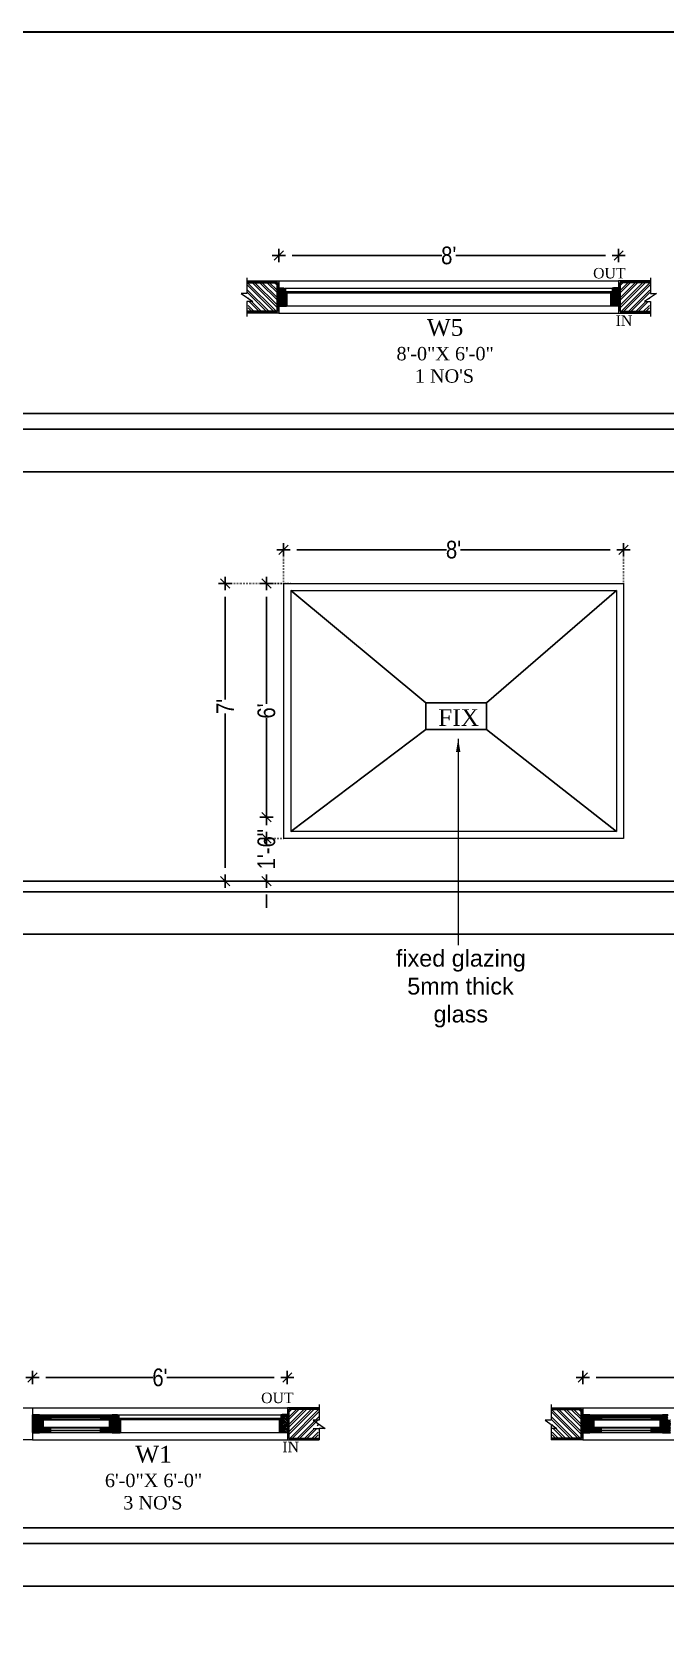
# Model space of a CAD drawing. Extents: x -454308 to 890911, y -14103 to 1343694.
# Drawn here: x 199179.1 to 199358, y 660585.9 to 661034.4 of the extents above; entities that cross this region are included whole.
import ezdxf
from ezdxf.lldxf.tags import DXFTag

# ---------------------------------------------------------------- set-up
doc = ezdxf.new("R2010")
doc.units = 0
doc.header["$MEASUREMENT"] = 0
doc.header["$PDMODE"] = 32
doc.linetypes.add('DOT2', pattern=[3.175, 0, -3.175])
for name, color, linetype, lineweight in [('A-Wall', 7, 'Continuous', 30), ('ar-DOOR-WOOD', 44, 'Continuous', 0), ('AR-TEXT', 163, 'Continuous', 9), ('dim.', 84, 'Continuous', 25), ('seal', 8, 'Continuous', 0), ('slab beam layout', 142, 'Continuous', 30), ('Text', 55, 'Continuous', 25), ('wall', 1, 'Continuous', 30), ('wall hatch', 253, 'Continuous', 13), ('windows', 255, 'Continuous', 0)]:
    doc.layers.add(name, color=color, linetype=linetype, lineweight=lineweight)
doc.styles.add('AA_05.00', font='ARIALN.TTF', dxfattribs={"height": 5})
doc.styles.get("Standard").update_dxf_attribs({"font": 'stylu.ttf', "height": 7})
tags = doc.linetypes.add('DASHED2', pattern=[0.375, 0.25, -0.125]).pattern_tags.tags
tags[6:7] = [DXFTag(74, 4), DXFTag(75, 0), DXFTag(340, '0'), DXFTag(46, 1.0), DXFTag(50, 0.0), DXFTag(44, 0.0), DXFTag(45, 0.0)]
tags[4:5] = [DXFTag(74, 4), DXFTag(75, 0), DXFTag(340, '0'), DXFTag(46, 1.0), DXFTag(50, 0.0), DXFTag(44, 0.0), DXFTag(45, 0.0)]
doc.dimstyles.new('AA_05.00', dxfattribs={"dimtxt": 5, "dimasz": 3.75, "dimexe": 0.18, "dimexo": 0.0625, "dimgap": 0.09, "dimtad": 0, "dimdec": 1, "dimzin": 0, "dimdsep": 46, "dimlunit": 4, "dimtxsty": 'AA_05.00', "dimblk": 'DIM ARROW', "dimcen": 0.09, "dimclrd": 9, "dimclre": 256, "dimadec": 0, "dimazin": 0, "dimtfac": 1, "dimtdec": 1, "dimtofl": 0, "dimtmove": 0, "dimatfit": 3, "dimfxl": 1, "dimtolj": 1, "dimtzin": 0, "dimlwd": -1, "dimarcsym": 0})
pattern_1 = [(135, (422596.2339, 664826.021), (0.3479856207, 0.3479856207), []), (135, (422595.8859, 664826.021), (0.3479856207, 0.3479856207), [0.6151574803, -0.1230314961, 0, -0.1230314961])]
pattern_2 = [(135, (422751.7156, 664826.021), (0.3479856207, 0.3479856207), []), (135, (422751.36763, 664826.021), (0.3479856207, 0.3479856207), [0.6151574803, -0.1230314961, 0, -0.1230314961])]

# ---------------------------------------------------------------- blocks, each defined once
blk = doc.blocks.new('DIM ARROW')
at = {"color": 3, "ltscale": 0.1}
for p, q in [((-0.5, 0), (0.5, 0)), ((-0.35, -0.35), (0.35, 0.35)), ((0, 0.5), (0, -0.5))]:
    blk.add_line(p, q, dxfattribs=at)
blk = doc.blocks.new('*D306')
at = {"layer": 'DEFPOINTS', "color": 0, "lineweight": 30, "ltscale": 0.1, "transparency": 16777216}
for p in [(199179.27, 660654.66), (199251.26, 660654.66), (199251.26, 660654.66)]:
    blk.add_point(p, dxfattribs=at)
at = {"layer": 'dim.', "linetype": 'DOT2', "lineweight": -2, "ltscale": 0.1, "transparency": 16777216}
for p, q in [((199179.27, 660654.72), (199179.27, 660654.84)), ((199251.26, 660654.72), (199251.26, 660654.84))]:
    blk.add_line(p, q, dxfattribs=at)
at = {"layer": 'dim.', "color": 9, "ltscale": 0.1, "transparency": 16777216}
for p, q in [((199183.02, 660654.66), (199213.28, 660654.66)), ((199247.51, 660654.66), (199217.25, 660654.66))]:
    blk.add_line(p, q, dxfattribs=at)
at = {"layer": 'dim.', "color": 9, "ltscale": 0.1, "transparency": 16777216, "xscale": 3.75, "yscale": 3.75, "zscale": 3.75, "rotation": 180}
blk.add_blockref('DIM ARROW', (199179.27, 660654.66), dxfattribs=at)
at = {"layer": 'dim.', "color": 9, "ltscale": 0.1, "transparency": 16777216, "xscale": 3.75, "yscale": 3.75, "zscale": 3.75}
blk.add_blockref('DIM ARROW', (199251.26, 660654.66), dxfattribs=at)
at = {"layer": 'dim.', "color": 0, "ltscale": 0.1, "transparency": 16777216, "insert": (199215.27, 660654.66), "char_height": 5, "attachment_point": 5, "style": 'AA_05.00'}
blk.add_mtext("\\A1;6'", dxfattribs=at)
blk = doc.blocks.new('*D310')
at = {"layer": 'DEFPOINTS', "color": 0, "lineweight": 30, "ltscale": 0.1, "transparency": 16777216}
for p in [(199334.75, 660654.66), (199430.75, 660654.66), (199430.75, 660654.66)]:
    blk.add_point(p, dxfattribs=at)
at = {"layer": 'dim.', "linetype": 'DOT2', "lineweight": -2, "ltscale": 0.1, "transparency": 16777216}
for p, q in [((199334.75, 660654.72), (199334.75, 660654.84)), ((199430.75, 660654.72), (199430.75, 660654.84))]:
    blk.add_line(p, q, dxfattribs=at)
at = {"layer": 'dim.', "color": 9, "ltscale": 0.1, "transparency": 16777216}
for p, q in [((199338.5, 660654.66), (199380.77, 660654.66)), ((199427, 660654.66), (199384.72, 660654.66))]:
    blk.add_line(p, q, dxfattribs=at)
at = {"layer": 'dim.', "color": 9, "ltscale": 0.1, "transparency": 16777216, "xscale": 3.75, "yscale": 3.75, "zscale": 3.75, "rotation": 180}
blk.add_blockref('DIM ARROW', (199334.75, 660654.66), dxfattribs=at)
at = {"layer": 'dim.', "color": 9, "ltscale": 0.1, "transparency": 16777216, "xscale": 3.75, "yscale": 3.75, "zscale": 3.75}
blk.add_blockref('DIM ARROW', (199430.75, 660654.66), dxfattribs=at)
at = {"layer": 'dim.', "color": 0, "ltscale": 0.1, "transparency": 16777216, "insert": (199382.75, 660654.66), "char_height": 5, "attachment_point": 5, "style": 'AA_05.00'}
blk.add_mtext("\\A1;8'", dxfattribs=at)
blk = doc.blocks.new('*D359')
at = {"layer": 'DEFPOINTS', "color": 0, "lineweight": 30, "ltscale": 0.1, "transparency": 16777216}
for p in [(199233.74, 660878.75), (199250.21, 660878.75), (199234.01, 660794.75)]:
    blk.add_point(p, dxfattribs=at)
at = {"layer": 'dim.', "linetype": 'DOT2', "lineweight": -2, "ltscale": 0.1, "transparency": 16777216}
for p, q in [((199250.14, 660878.75), (199233.56, 660878.75)), ((199233.95, 660794.75), (199233.56, 660794.75))]:
    blk.add_line(p, q, dxfattribs=at)
at = {"layer": 'dim.', "color": 9, "ltscale": 0.1, "transparency": 16777216}
for p, q in [((199233.74, 660875), (199233.74, 660846)), ((199233.74, 660798.5), (199233.74, 660842.09))]:
    blk.add_line(p, q, dxfattribs=at)
at = {"layer": 'dim.', "color": 9, "ltscale": 0.1, "transparency": 16777216, "xscale": 3.75, "yscale": 3.75, "zscale": 3.75}
for p, rotation in [((199233.74, 660878.75), 90), ((199233.74, 660794.75), 270)]:
    blk.add_blockref('DIM ARROW', p, dxfattribs=dict(at, rotation=rotation))
at = {"layer": 'dim.', "color": 0, "ltscale": 0.1, "transparency": 16777216, "insert": (199233.74, 660844.04), "char_height": 5, "attachment_point": 5, "rotation": 90, "style": 'AA_05.00'}
blk.add_mtext("\\A1;7'", dxfattribs=at)
blk = doc.blocks.new('*D360')
at = {"layer": 'DEFPOINTS', "color": 0, "lineweight": 30, "ltscale": 0.1, "transparency": 16777216}
for p in [(199248.85, 660971.29), (199344.85, 660971.29), (199344.85, 660971.29)]:
    blk.add_point(p, dxfattribs=at)
at = {"layer": 'dim.', "linetype": 'DOT2', "lineweight": -2, "ltscale": 0.1, "transparency": 16777216}
for p, q in [((199248.85, 660971.36), (199248.85, 660971.47)), ((199344.85, 660971.36), (199344.85, 660971.47))]:
    blk.add_line(p, q, dxfattribs=at)
at = {"layer": 'dim.', "color": 9, "ltscale": 0.1, "transparency": 16777216}
for p, q in [((199252.6, 660971.29), (199294.87, 660971.29)), ((199341.1, 660971.29), (199298.83, 660971.29))]:
    blk.add_line(p, q, dxfattribs=at)
at = {"layer": 'dim.', "color": 9, "ltscale": 0.1, "transparency": 16777216, "xscale": 3.75, "yscale": 3.75, "zscale": 3.75, "rotation": 180}
blk.add_blockref('DIM ARROW', (199248.85, 660971.29), dxfattribs=at)
at = {"layer": 'dim.', "color": 9, "ltscale": 0.1, "transparency": 16777216, "xscale": 3.75, "yscale": 3.75, "zscale": 3.75}
blk.add_blockref('DIM ARROW', (199344.85, 660971.29), dxfattribs=at)
at = {"layer": 'dim.', "color": 0, "ltscale": 0.1, "transparency": 16777216, "insert": (199296.85, 660971.29), "char_height": 5, "attachment_point": 5, "style": 'AA_05.00'}
blk.add_mtext("\\A1;8'", dxfattribs=at)
blk = doc.blocks.new('*D361')
at = {"layer": 'DEFPOINTS', "color": 0, "lineweight": 30, "ltscale": 0.1, "transparency": 16777216}
for p in [(199245.36, 660812.75), (199245.36, 660812.75), (199243.04, 660794.75)]:
    blk.add_point(p, dxfattribs=at)
at = {"layer": 'dim.', "color": 9, "ltscale": 0.1, "transparency": 16777216}
for p, q in [((199245.36, 660816.5), (199245.36, 660820.25)), ((199245.36, 660791), (199245.36, 660787.25))]:
    blk.add_line(p, q, dxfattribs=at)
at = {"layer": 'dim.', "linetype": 'DOT2', "lineweight": -2, "ltscale": 0.1, "transparency": 16777216}
for p, q in [((199245.3, 660812.75), (199245.18, 660812.75)), ((199243.1, 660794.75), (199245.54, 660794.75))]:
    blk.add_line(p, q, dxfattribs=at)
at = {"layer": 'dim.', "color": 9, "ltscale": 0.1, "transparency": 16777216, "xscale": 3.75, "yscale": 3.75, "zscale": 3.75}
for p, rotation in [((199245.36, 660812.75), 270), ((199245.36, 660794.75), 90)]:
    blk.add_blockref('DIM ARROW', p, dxfattribs=dict(at, rotation=rotation))
at = {"layer": 'dim.', "color": 0, "ltscale": 0.1, "transparency": 16777216, "insert": (199245.36, 660803.75), "char_height": 5, "attachment_point": 5, "rotation": 90, "style": 'AA_05.00'}
blk.add_mtext('\\A1;1\'-6"', dxfattribs=at)
blk = doc.blocks.new('*D362')
at = {"layer": 'DEFPOINTS', "color": 0, "lineweight": 30, "ltscale": 0.1, "transparency": 16777216}
for p in [(199245.36, 660878.75), (199252.21, 660878.75), (199250.21, 660806.75)]:
    blk.add_point(p, dxfattribs=at)
at = {"layer": 'dim.', "linetype": 'DOT2', "lineweight": -2, "ltscale": 0.1, "transparency": 16777216}
for p, q in [((199252.14, 660878.75), (199245.18, 660878.75)), ((199250.14, 660806.75), (199245.18, 660806.75))]:
    blk.add_line(p, q, dxfattribs=at)
at = {"layer": 'dim.', "color": 9, "ltscale": 0.1, "transparency": 16777216}
for p, q in [((199245.36, 660875), (199245.36, 660844.74)), ((199245.36, 660810.5), (199245.36, 660840.77))]:
    blk.add_line(p, q, dxfattribs=at)
at = {"layer": 'dim.', "color": 9, "ltscale": 0.1, "transparency": 16777216, "xscale": 3.75, "yscale": 3.75, "zscale": 3.75}
for p, rotation in [((199245.36, 660878.75), 90), ((199245.36, 660806.75), 270)]:
    blk.add_blockref('DIM ARROW', p, dxfattribs=dict(at, rotation=rotation))
at = {"layer": 'dim.', "color": 0, "ltscale": 0.1, "transparency": 16777216, "insert": (199245.36, 660842.75), "char_height": 5, "attachment_point": 5, "rotation": 90, "style": 'AA_05.00'}
blk.add_mtext("\\A1;6'", dxfattribs=at)
blk = doc.blocks.new('*D363')
at = {"layer": 'DEFPOINTS', "color": 0, "lineweight": 30, "ltscale": 0.1, "transparency": 16777216}
for p in [(199346.2, 660888.27), (199250.21, 660878.75), (199346.2, 660878.75)]:
    blk.add_point(p, dxfattribs=at)
at = {"layer": 'dim.', "linetype": 'DOT2', "lineweight": -2, "ltscale": 0.1, "transparency": 16777216}
for p, q in [((199250.21, 660878.82), (199250.21, 660888.45)), ((199346.2, 660878.82), (199346.2, 660888.45))]:
    blk.add_line(p, q, dxfattribs=at)
at = {"layer": 'dim.', "color": 9, "ltscale": 0.1, "transparency": 16777216}
for p, q in [((199253.96, 660888.27), (199296.23, 660888.27)), ((199342.45, 660888.27), (199300.18, 660888.27))]:
    blk.add_line(p, q, dxfattribs=at)
at = {"layer": 'dim.', "color": 9, "ltscale": 0.1, "transparency": 16777216, "xscale": 3.75, "yscale": 3.75, "zscale": 3.75, "rotation": 180}
blk.add_blockref('DIM ARROW', (199250.21, 660888.27), dxfattribs=at)
at = {"layer": 'dim.', "color": 9, "ltscale": 0.1, "transparency": 16777216, "xscale": 3.75, "yscale": 3.75, "zscale": 3.75}
blk.add_blockref('DIM ARROW', (199346.2, 660888.27), dxfattribs=at)
at = {"layer": 'dim.', "color": 0, "ltscale": 0.1, "transparency": 16777216, "insert": (199298.2, 660888.27), "char_height": 5, "attachment_point": 5, "style": 'AA_05.00'}
blk.add_mtext("\\A1;8'", dxfattribs=at)

msp = doc.modelspace()

# ---------------------------------------------------------------- hatches: boundary and pattern name
at = {"layer": 'ar-DOOR-WOOD'}
h = msp.add_hatch(dxfattribs=at)
h.set_pattern_fill('ANSI35', color=256, scale=1.968504, angle=180, style=0)
h.set_pattern_definition([(225, (4874.69036, -3464.4476), (0.34798562066, -0.34798562066), []), (225, (4874.34237, -3464.4476), (0.34798562066, -0.34798562066), [0.6151574803, -0.12303149606, 0, -0.12303149606])])
h.paths.add_polyline_path([(199251.057, 660960.675), (199250.309, 660960.675), (199250.309, 660962.053), (199248.853, 660962.053), (199248.853, 660957.132), (199251.057, 660957.132)])
h = msp.add_hatch(dxfattribs=at)
h.set_pattern_fill('ANSI35', color=256, scale=1.968504, angle=180, style=0)
h.set_pattern_definition([(225, (4934.69036, -3464.4476), (0.34798562066, -0.34798562066), []), (225, (4934.34237, -3464.4476), (0.34798562066, -0.34798562066), [0.6151574803, -0.12303149606, 0, -0.12303149606])])
h.paths.add_polyline_path([(199342.644, 660957.132), (199344.849, 660957.132), (199344.849, 660962.053), (199343.392, 660962.053), (199343.392, 660960.675), (199342.644, 660960.675)])
h = msp.add_hatch(dxfattribs=at)
h.set_pattern_fill('ANSI35', color=256, scale=1.968504, angle=180, style=0)
h.set_pattern_definition([(135, (422593.64524, 664826.021), (0.3479856207, 0.3479856207), []), (135, (422593.29726, 664826.021), (0.3479856207, 0.3479856207), [0.6151574803, -0.1230314961, 0, -0.1230314961])])
h.paths.add_polyline_path([(199179.268, 660639.152), (199181.236, 660639.152), (199181.236, 660640.53), (199182.22, 660640.53), (199182.22, 660642.696), (199181.236, 660642.696), (199181.236, 660644.073), (199179.268, 660644.073)])
h = msp.add_hatch(dxfattribs=at)
h.set_pattern_fill('ANSI35', color=256, scale=1.968504, style=0)
h.set_pattern_definition([(45, (-24213.20076, 664826.021), (-0.3479856207, 0.3479856207), []), (45, (-24212.85277, 664826.021), (-0.3479856207, 0.3479856207), [0.6151574803, -0.1230314961, 0, -0.1230314961])])
h.paths.add_polyline_path([(199181.551, 660643.975), (199181.551, 660642.833), (199184.504, 660642.833), (199184.504, 660643.404), (199184.504, 660643.64), (199184.504, 660643.975)])
h = msp.add_hatch(dxfattribs=at)
h.set_pattern_fill('ANSI35', color=256, scale=1.968504, angle=180, style=0)
h.set_pattern_definition(pattern_1)
h.paths.add_polyline_path([(199201.482, 660643.975), (199201.482, 660642.833), (199198.529, 660642.833), (199198.529, 660643.404), (199198.529, 660643.64), (199198.529, 660643.975)])
h = msp.add_hatch(dxfattribs=at)
h.set_pattern_fill('ANSI35', color=256, scale=1.968504, angle=180, style=0)
h.set_pattern_definition(pattern_1)
h.paths.add_polyline_path([(199201.797, 660642.696), (199201.049, 660642.696), (199201.049, 660640.53), (199201.797, 660640.53), (199201.797, 660639.152), (199204.002, 660639.152), (199204.002, 660642.696), (199204.002, 660642.696), (199203.254, 660642.696), (199203.254, 660642.971), (199203.254, 660644.073), (199201.797, 660644.073)])
h = msp.add_hatch(dxfattribs=at)
h.set_pattern_fill('ANSI35', color=256, scale=0.1, angle=450, style=0)
h.set_pattern_definition([(135, (-3853952.75784, 9035080.81545), (-0.449012806053, -0.449012806053), []), (135, (-3853952.75784, 9035081.26446), (-0.449012806053, -0.449012806053), [0.79375, -0.15875, 0, -0.15875])])
h.paths.add_polyline_path([(199249.059, 660639.152), (199251.264, 660639.152), (199251.264, 660644.073), (199249.807, 660644.073), (199249.807, 660642.696), (199249.059, 660642.696)])
h = msp.add_hatch(dxfattribs=at)
h.set_pattern_fill('ANSI35', color=256, scale=1.968504, angle=180, style=0)
h.set_pattern_definition([(135, (422749.127, 664826.021), (0.3479856207, 0.3479856207), []), (135, (422748.779, 664826.021), (0.3479856207, 0.3479856207), [0.6151574803, -0.1230314961, 0, -0.1230314961])])
h.paths.add_polyline_path([(199334.749, 660639.152), (199336.718, 660639.152), (199336.718, 660640.53), (199337.702, 660640.53), (199337.702, 660642.696), (199336.718, 660642.696), (199336.718, 660644.073), (199334.749, 660644.073)])
h = msp.add_hatch(dxfattribs=at)
h.set_pattern_fill('ANSI35', color=256, scale=1.968504, style=0)
h.set_pattern_definition([(45, (-24057.719, 664826.021), (-0.3479856207, 0.3479856207), []), (45, (-24057.37103, 664826.021), (-0.3479856207, 0.3479856207), [0.6151574803, -0.1230314961, 0, -0.1230314961])])
h.paths.add_polyline_path([(199337.033, 660643.975), (199337.033, 660642.833), (199339.985, 660642.833), (199339.985, 660643.404), (199339.985, 660643.64), (199339.985, 660643.975)])
h = msp.add_hatch(dxfattribs=at)
h.set_pattern_fill('ANSI35', color=256, scale=1.968504, angle=180, style=0)
h.set_pattern_definition(pattern_2)
h.paths.add_polyline_path([(199356.964, 660643.975), (199356.964, 660642.833), (199354.011, 660642.833), (199354.011, 660643.404), (199354.011, 660643.64), (199354.011, 660643.975)])
h = msp.add_hatch(dxfattribs=at)
h.set_pattern_fill('ANSI35', color=256, scale=1.968504, angle=180, style=0)
h.set_pattern_definition(pattern_2)
h.paths.add_polyline_path([(199357.279, 660642.696), (199356.531, 660642.696), (199356.531, 660640.53), (199357.279, 660640.53), (199357.279, 660639.152), (199359.484, 660639.152), (199359.484, 660642.696), (199359.484, 660642.696), (199358.736, 660642.696), (199358.736, 660642.971), (199358.736, 660644.073), (199357.279, 660644.073)])
h = msp.add_hatch(dxfattribs=at)
h.set_pattern_fill('ANSI35', color=256, scale=1.968504, style=0)
h.set_pattern_definition([(315, (-24213.20076, 656457.2047), (-0.3479856207, -0.3479856207), []), (315, (-24212.85277, 656457.2047), (-0.3479856207, -0.3479856207), [0.6151574803, -0.1230314961, 0, -0.1230314961])])
h.paths.add_polyline_path([(199181.551, 660639.251), (199181.551, 660640.392), (199184.504, 660640.392), (199184.504, 660639.821), (199184.504, 660639.585), (199184.504, 660639.251)])
h = msp.add_hatch(dxfattribs=at)
h.set_pattern_fill('ANSI35', color=256, scale=1.968504, angle=180, style=0)
h.set_pattern_definition([(225, (422596.2339, 656457.2047), (0.3479856207, -0.3479856207), []), (225, (422595.8859, 656457.2047), (0.3479856207, -0.3479856207), [0.6151574803, -0.1230314961, 0, -0.1230314961])])
h.paths.add_polyline_path([(199201.482, 660639.251), (199201.482, 660640.392), (199198.529, 660640.392), (199198.529, 660639.821), (199198.529, 660639.585), (199198.529, 660639.251)])
h = msp.add_hatch(dxfattribs=at)
h.set_pattern_fill('ANSI35', color=256, scale=1.968504, style=0)
h.set_pattern_definition([(315, (-24057.719, 656457.2047), (-0.3479856207, -0.3479856207), []), (315, (-24057.37103, 656457.2047), (-0.3479856207, -0.3479856207), [0.6151574803, -0.1230314961, 0, -0.1230314961])])
h.paths.add_polyline_path([(199337.033, 660639.251), (199337.033, 660640.392), (199339.985, 660640.392), (199339.985, 660639.821), (199339.985, 660639.585), (199339.985, 660639.251)])
h = msp.add_hatch(dxfattribs=at)
h.set_pattern_fill('ANSI35', color=256, scale=1.968504, angle=180, style=0)
h.set_pattern_definition([(225, (422751.7156, 656457.2047), (0.3479856207, -0.3479856207), []), (225, (422751.36763, 656457.2047), (0.3479856207, -0.3479856207), [0.6151574803, -0.1230314961, 0, -0.1230314961])])
h.paths.add_polyline_path([(199356.964, 660639.251), (199356.964, 660640.392), (199354.011, 660640.392), (199354.011, 660639.821), (199354.011, 660639.585), (199354.011, 660639.251)])
at = {"layer": 'wall hatch'}
h = msp.add_hatch(dxfattribs=at)
h.set_pattern_fill('ANSI32', color=256, scale=3.937008, style=0)
h.set_pattern_definition([(135, (424118.8203, 665145.654), (1.043956862, 1.043956862), []), (135, (424118.1244, 665145.654), (1.043956862, 1.043956862), [])])
h.paths.add_polyline_path([(199241.536, 660958.283), (199240.084, 660959.281), (199239.927, 660963.726), (199248.459, 660963.726), (199248.459, 660955.458), (199240.218, 660955.458), (199240.119, 660958.283), (199240.641, 660958.283)])
h = msp.add_hatch(dxfattribs=at)
h.set_pattern_fill('ANSI32', color=256, scale=3.937008, style=0)
h.set_pattern_definition([(45, (-25525.1186, 665145.654), (-1.043956862, 1.043956862), []), (45, (-25524.4226, 665145.654), (-1.043956862, 1.043956862), [])])
h.paths.add_polyline_path([(199352.166, 660958.283), (199353.618, 660959.281), (199353.774, 660963.726), (199345.243, 660963.726), (199345.243, 660955.458), (199353.484, 660955.458), (199353.583, 660958.283), (199353.061, 660958.283)])
h = msp.add_hatch(dxfattribs=at)
h.set_pattern_fill('ANSI32', color=256, scale=3.937008, style=0)
h.set_pattern_definition([(45, (-25618.7039, 664827.6745), (-1.043956862, 1.043956862), []), (45, (-25618.0079, 664827.6745), (-1.043956862, 1.043956862), [])])
h.paths.add_polyline_path([(199258.581, 660640.303), (199260.033, 660641.301), (199260.189, 660645.747), (199251.657, 660645.747), (199251.657, 660637.479), (199259.899, 660637.479), (199259.998, 660640.303), (199259.476, 660640.303)])
h = msp.add_hatch(dxfattribs=at)
h.set_pattern_fill('ANSI32', color=256, scale=3.937008, style=0)
h.set_pattern_definition([(135, (424204.7168, 664827.6745), (1.043956862, 1.043956862), []), (135, (424204.0209, 664827.6745), (1.043956862, 1.043956862), [])])
h.paths.add_polyline_path([(199327.432, 660640.303), (199325.98, 660641.301), (199325.824, 660645.747), (199334.356, 660645.747), (199334.356, 660637.479), (199326.114, 660637.479), (199326.015, 660640.303), (199326.537, 660640.303)])

# ---------------------------------------------------------------- linework, layer by layer
at = {"layer": 'A-Wall'}
msp.add_lwpolyline([(198263.796, 661034.439), (199886.687, 661034.439), (199886.687, 660360.657), (198263.796, 660360.657)], close=True, dxfattribs=at)
at = {"layer": 'ar-DOOR-WOOD'}
for p, q in [((199250.717, 660962.053), (199344.121, 660962.053)), ((199342.644, 660960.675), (199251.057, 660960.675)), ((199251.057, 660957.132), (199342.644, 660957.132)), ((199273.206, 660861.753), (199273.206, 660861.736)), ((199181.236, 660644.073), (199201.797, 660644.073)), ((199203.254, 660644.073), (199250.535, 660644.073)), ((199336.718, 660644.073), (199357.279, 660644.073)), ((199181.236, 660639.152), (199201.797, 660639.152)), ((199182.22, 660642.696), (199201.049, 660642.696)), ((199201.049, 660640.53), (199182.22, 660640.53)), ((199184.504, 660639.821), (199198.529, 660639.821)), ((199249.059, 660642.696), (199204.002, 660642.696)), ((199204.002, 660639.152), (199249.059, 660639.152)), ((199336.718, 660639.152), (199357.279, 660639.152)), ((199337.702, 660642.696), (199356.531, 660642.696)), ((199356.531, 660640.53), (199337.702, 660640.53)), ((199339.985, 660639.821), (199354.011, 660639.821))]:
    msp.add_line(p, q, dxfattribs=at)
at = {"layer": 'ar-DOOR-WOOD', "color": 4}
for p, q in [((199250.309, 660960.951), (199343.392, 660960.951)), ((199250.717, 660961.187), (199343.392, 660961.187)), ((199184.504, 660643.64), (199198.529, 660643.64)), ((199184.504, 660643.404), (199198.529, 660643.404)), ((199339.985, 660643.64), (199354.011, 660643.64)), ((199339.985, 660643.404), (199354.011, 660643.404)), ((199203.254, 660642.971), (199249.807, 660642.971)), ((199203.661, 660643.207), (199249.807, 660643.207))]:
    msp.add_line(p, q, dxfattribs=at)
at = {"layer": 'seal', "lineweight": 25, "ltscale": 0.005}
for p, q in [((199062.802, 660926.753), (199573.462, 660926.753)), ((199062.802, 660922.253), (199573.462, 660922.253)), ((199062.802, 660910.253), (199573.462, 660910.253)), ((199062.35, 660794.753), (199600.402, 660794.753)), ((198900.281, 660612.274), (199615.162, 660612.274)), ((198900.281, 660607.774), (199615.162, 660607.774)), ((198900.281, 660595.774), (199615.162, 660595.774))]:
    msp.add_line(p, q, dxfattribs=at)
at = {"layer": 'seal', "lineweight": 5}
for p, q in [((199179.268, 660646.14), (199251.264, 660646.14)), ((199334.749, 660646.14), (199430.745, 660646.14)), ((199179.268, 660637.085), (199251.264, 660637.085)), ((199334.749, 660637.085), (199430.745, 660637.085))]:
    msp.add_line(p, q, dxfattribs=at)
at = {"layer": 'slab beam layout', "lineweight": 25, "ltscale": 0.005}
msp.add_line((199062.35, 660791.753), (199600.402, 660791.753), dxfattribs=at)
at = {"layer": 'Text', "linetype": 'DASHED2', "lineweight": -2, "ltscale": 5}
for p, q in [((199252.206, 660876.753), (199290.347, 660845.032)), ((199344.202, 660876.753), (199307.56, 660845.032)), ((199290.347, 660837.498), (199252.206, 660808.753)), ((199307.56, 660837.498), (199344.202, 660808.753))]:
    msp.add_line(p, q, dxfattribs=at)
msp.add_lwpolyline([(199307.56, 660845.032), (199290.347, 660845.032), (199290.347, 660837.498), (199307.56, 660837.498)], close=True, dxfattribs=at)
at = {"layer": 'wall', "lineweight": 5}
for p, q in [((199239.857, 660965.023), (199239.857, 660960.59)), ((199239.857, 660964.12), (199248.853, 660964.12)), ((199248.853, 660964.12), (199344.849, 660964.12)), ((199248.853, 660964.12), (199248.853, 660955.065)), ((199353.845, 660964.12), (199344.849, 660964.12)), ((199344.849, 660964.12), (199344.849, 660955.065)), ((199353.845, 660965.023), (199353.845, 660960.59)), ((199239.857, 660960.59), (199238.178, 660960.59)), ((199238.178, 660960.59), (199241.536, 660958.283)), ((199239.857, 660958.283), (199239.857, 660954.058)), ((199241.536, 660958.283), (199239.857, 660958.283)), ((199355.524, 660960.59), (199352.166, 660958.283)), ((199352.166, 660958.283), (199353.845, 660958.283)), ((199353.845, 660960.59), (199355.524, 660960.59)), ((199353.845, 660958.283), (199353.845, 660954.058)), ((199248.853, 660955.065), (199239.857, 660955.065)), ((199248.853, 660955.065), (199344.849, 660955.065)), ((199344.849, 660955.065), (199353.845, 660955.065)), ((199170.271, 660646.14), (199179.268, 660646.14)), ((199179.268, 660646.14), (199179.268, 660637.085)), ((199181.551, 660643.975), (199201.482, 660643.975)), ((199181.551, 660643.975), (199181.551, 660642.833)), ((199184.504, 660643.975), (199184.504, 660642.833)), ((199198.529, 660643.975), (199198.529, 660642.833)), ((199201.482, 660643.975), (199201.482, 660642.833)), ((199260.26, 660646.14), (199251.264, 660646.14)), ((199251.264, 660646.14), (199251.264, 660637.085)), ((199260.26, 660647.044), (199260.26, 660642.61)), ((199325.753, 660647.044), (199325.753, 660642.61)), ((199325.753, 660646.14), (199334.749, 660646.14)), ((199334.749, 660646.14), (199334.749, 660637.085)), ((199337.033, 660643.975), (199356.964, 660643.975)), ((199337.033, 660643.975), (199337.033, 660642.833)), ((199339.985, 660643.975), (199339.985, 660642.833)), ((199354.011, 660643.975), (199354.011, 660642.833)), ((199356.964, 660643.975), (199356.964, 660642.833)), ((199201.482, 660642.833), (199181.551, 660642.833)), ((199201.482, 660640.392), (199181.551, 660640.392)), ((199181.551, 660639.251), (199181.551, 660640.392)), ((199181.551, 660639.251), (199201.482, 660639.251)), ((199184.504, 660639.251), (199184.504, 660640.392)), ((199198.529, 660639.251), (199198.529, 660640.392)), ((199201.482, 660639.251), (199201.482, 660640.392)), ((199260.26, 660642.61), (199258.581, 660642.61)), ((199258.581, 660642.61), (199261.939, 660640.303)), ((199258.581, 660640.303), (199260.26, 660640.303)), ((199260.26, 660640.303), (199260.26, 660637.085)), ((199261.939, 660640.303), (199260.26, 660640.303)), ((199325.753, 660642.61), (199324.074, 660642.61)), ((199324.074, 660642.61), (199327.432, 660640.303)), ((199325.753, 660641.31), (199325.753, 660637.085)), ((199327.432, 660640.303), (199325.753, 660640.303)), ((199356.964, 660642.833), (199337.033, 660642.833)), ((199356.964, 660640.392), (199337.033, 660640.392)), ((199337.033, 660639.251), (199337.033, 660640.392)), ((199337.033, 660639.251), (199356.964, 660639.251)), ((199339.985, 660639.251), (199339.985, 660640.392)), ((199354.011, 660639.251), (199354.011, 660640.392)), ((199356.964, 660639.251), (199356.964, 660640.392)), ((199179.268, 660637.085), (199170.271, 660637.085)), ((199251.264, 660637.085), (199260.26, 660637.085)), ((199334.749, 660637.085), (199325.753, 660637.085))]:
    msp.add_line(p, q, dxfattribs=at)
at = {"layer": 'wall'}
for p, q in [((199239.857, 660963.726), (199248.459, 660963.726)), ((199248.459, 660955.458), (199248.459, 660963.726)), ((199248.853, 660962.053), (199248.853, 660957.132)), ((199248.853, 660962.053), (199250.309, 660962.053)), ((199248.853, 660962.053), (199248.853, 660957.132)), ((199250.309, 660962.053), (199250.309, 660960.675)), ((199344.849, 660962.053), (199343.392, 660962.053)), ((199343.392, 660962.053), (199343.392, 660960.675)), ((199344.849, 660962.053), (199344.849, 660957.132)), ((199344.849, 660962.053), (199344.849, 660957.132)), ((199353.845, 660963.726), (199345.243, 660963.726)), ((199345.243, 660955.458), (199345.243, 660963.726)), ((199250.309, 660960.675), (199251.057, 660960.675)), ((199251.057, 660960.675), (199251.057, 660957.132)), ((199342.644, 660960.675), (199342.644, 660957.132)), ((199343.392, 660960.675), (199342.644, 660960.675)), ((199248.459, 660955.458), (199239.857, 660955.458)), ((199248.853, 660957.132), (199251.057, 660957.132)), ((199344.849, 660957.132), (199342.644, 660957.132)), ((199345.243, 660955.458), (199353.845, 660955.458)), ((199179.268, 660644.073), (199181.236, 660644.073)), ((199179.268, 660644.073), (199179.268, 660639.152)), ((199181.236, 660644.073), (199181.236, 660642.696)), ((199201.797, 660644.073), (199203.254, 660644.073)), ((199201.797, 660644.073), (199201.797, 660642.696)), ((199203.254, 660644.073), (199203.254, 660642.696)), ((199251.264, 660644.073), (199249.807, 660644.073)), ((199249.807, 660644.073), (199249.807, 660642.696)), ((199251.264, 660644.073), (199251.264, 660639.152)), ((199251.264, 660644.073), (199251.264, 660639.152)), ((199260.26, 660645.747), (199251.657, 660645.747)), ((199251.657, 660637.479), (199251.657, 660645.747)), ((199325.753, 660645.747), (199334.356, 660645.747)), ((199334.356, 660637.479), (199334.356, 660645.747)), ((199334.749, 660644.073), (199336.718, 660644.073)), ((199334.749, 660644.073), (199334.749, 660639.152)), ((199336.718, 660644.073), (199336.718, 660642.696)), ((199357.279, 660644.073), (199358.736, 660644.073)), ((199357.279, 660644.073), (199357.279, 660642.696)), ((199179.268, 660639.152), (199181.236, 660639.152)), ((199181.236, 660642.696), (199182.22, 660642.696)), ((199181.236, 660640.53), (199182.22, 660640.53)), ((199181.236, 660640.53), (199181.236, 660639.152)), ((199182.22, 660642.696), (199182.22, 660640.53)), ((199201.049, 660642.696), (199201.049, 660640.53)), ((199201.049, 660642.696), (199201.797, 660642.696)), ((199201.049, 660640.53), (199201.797, 660640.53)), ((199201.797, 660640.53), (199201.797, 660639.152)), ((199201.797, 660639.152), (199204.002, 660639.152)), ((199203.254, 660642.696), (199204.002, 660642.696)), ((199204.002, 660642.696), (199204.002, 660639.152)), ((199249.059, 660642.696), (199249.059, 660639.152)), ((199249.807, 660642.696), (199249.059, 660642.696)), ((199251.264, 660639.152), (199249.059, 660639.152)), ((199334.749, 660639.152), (199336.718, 660639.152)), ((199336.718, 660642.696), (199337.702, 660642.696)), ((199336.718, 660640.53), (199337.702, 660640.53)), ((199336.718, 660640.53), (199336.718, 660639.152)), ((199337.702, 660642.696), (199337.702, 660640.53)), ((199356.531, 660642.696), (199356.531, 660640.53)), ((199356.531, 660642.696), (199357.279, 660642.696)), ((199356.531, 660640.53), (199357.279, 660640.53)), ((199357.279, 660640.53), (199357.279, 660639.152)), ((199357.279, 660639.152), (199359.484, 660639.152)), ((199251.657, 660637.479), (199260.26, 660637.479)), ((199334.356, 660637.479), (199325.753, 660637.479))]:
    msp.add_line(p, q, dxfattribs=at)
at = {"layer": 'wall', "lineweight": 25, "ltscale": 0.005}
msp.add_line((199062.35, 660779.753), (199600.402, 660779.753), dxfattribs=at)
at = {"layer": 'wall', "lineweight": 5}
for points in [[(199250.428, 660962.053), (199250.717, 660962.053), (199250.717, 660961.187), (199250.428, 660961.187)], [(199343.274, 660962.053), (199342.985, 660962.053), (199342.985, 660961.187), (199343.274, 660961.187)], [(199203.372, 660644.073), (199203.661, 660644.073), (199203.661, 660643.207), (199203.372, 660643.207)], [(199249.689, 660644.073), (199249.4, 660644.073), (199249.4, 660643.207), (199249.689, 660643.207)]]:
    msp.add_lwpolyline(points, close=True, dxfattribs=at)
at = {"layer": 'windows'}
for p, q in [((199250.206, 660878.753), (199346.202, 660878.753)), ((199250.206, 660878.753), (199250.206, 660806.753)), ((199252.206, 660876.753), (199344.202, 660876.753)), ((199252.206, 660876.753), (199252.206, 660808.753)), ((199344.202, 660876.753), (199344.202, 660808.753)), ((199346.202, 660878.753), (199346.202, 660806.753)), ((199346.202, 660806.753), (199250.206, 660806.753)), ((199344.202, 660808.753), (199252.206, 660808.753))]:
    msp.add_line(p, q, dxfattribs=at)

# ---------------------------------------------------------------- texts
at = {"layer": 'AR-TEXT', "char_height": 4.72441, "attachment_point": 1}
for s, insert, width in [('\\pi9.9652;{\\fTimes New Roman|b0|i0|c0|p18;W5\\P\\pi1.382;\\H0.8x;8\'-0"X 6\'-0"\\P\\pi6.5608;1 NO\'S}', (199280.712, 660953.365, -19463.007), 50.7783), ('\\pi3.8013;{\\fArial|b0|i0|c0|p34;fixed glazing \\P\\pi7.0094;5mm thick \\P\\pi14.425;glass}', (199278.125, 660775.336), 43.78976), ('\\pi9.9652;{\\fTimes New Roman|b0|i0|c0|p18;W1\\P\\pi1.382;\\H0.8x;6\'-0"X 6\'-0"\\P\\pi6.5608;3 NO\'S}', (199198.349, 660635.373, -19463.007), 33.9588)]:
    msp.add_mtext(s, dxfattribs=dict(at, insert=insert, width=width))
at = {"layer": 'Text', "char_height": 5.90551, "width": 1.43341, "attachment_point": 3}
for s, insert in [('{\\fTimes New Roman|b0|i0|c0|p18;\\H0.5x;OUT}', (199346.796, 660967.794)), ('{\\fTimes New Roman|b0|i0|c0|p18;\\H0.5x;IN}', (199348.703, 660954.389)), ('{\\fTimes New Roman|b0|i0|c0|p18;\\H0.5x;OUT}', (199253.023, 660650.379)), ('{\\fTimes New Roman|b0|i0|c0|p18;\\H0.5x;IN}', (199254.554, 660636.522))]:
    msp.add_mtext(s, dxfattribs=dict(at, insert=insert))
at = {"layer": 'Text', "ltscale": 5, "insert": (199293.888, 660838.528), "char_height": 4.73426, "width": 5.48709, "attachment_point": 7}
msp.add_mtext('\\A1;{\\fTimes New Roman|b0|i0|c0|p18;FIX}', dxfattribs=at)

# ---------------------------------------------------------------- dimensions: what is measured, and where the dimension line sits
at = {"layer": 'dim.', "ltscale": 0.1}
for base, p1, p2, picture, middle in [((199344.849, 660971.293), (199248.853, 660971.293), (199344.849, 660971.293), '*D360', (199296.851, 660971.293)), ((199346.202, 660888.274), (199250.206, 660878.753), (199346.202, 660878.753), '*D363', (199298.204, 660888.274)), ((199251.264, 660654.66), (199179.268, 660654.66), (199251.264, 660654.66), '*D306', (199215.266, 660654.66)), ((199430.745, 660654.66), (199334.749, 660654.66), (199430.745, 660654.66), '*D310', (199382.747, 660654.66))]:
    dim = msp.add_linear_dim(base=base, p1=p1, p2=p2, dimstyle='AA_05.00', dxfattribs=at)
    dim.commit()
    dim.dimension.update_dxf_attribs({"geometry": picture, "text_midpoint": middle})
dim = msp.add_linear_dim(base=(199233.739, 660878.753), p1=(199234.01, 660794.753), p2=(199250.206, 660878.753), angle=90, dimstyle='AA_05.00', dxfattribs=at)
dim.commit()
dim.dimension.update_dxf_attribs({"geometry": '*D359', "text_midpoint": (199233.739, 660844.044), "dimtype": 160})
for base, p1, p2, picture, middle in [((199245.364, 660878.753), (199250.206, 660806.753), (199252.206, 660878.753), '*D362', (199245.364, 660842.753)), ((199245.364, 660812.753), (199243.042, 660794.753), (199245.364, 660812.753), '*D361', (199245.364, 660803.753))]:
    dim = msp.add_linear_dim(base=base, p1=p1, p2=p2, angle=90, dimstyle='AA_05.00', dxfattribs=at)
    dim.commit()
    dim.dimension.update_dxf_attribs({"geometry": picture, "text_midpoint": middle})

# ---------------------------------------------------------------- leaders
at = {"layer": 'windows', "linetype": 'DASHED2', "lineweight": -2, "ltscale": 5}
msp.add_leader([(199299.52, 660834.926), (199299.52, 660776.69)], dimstyle='AA_05.00', dxfattribs=at)

doc.saveas('drawing.dxf')
